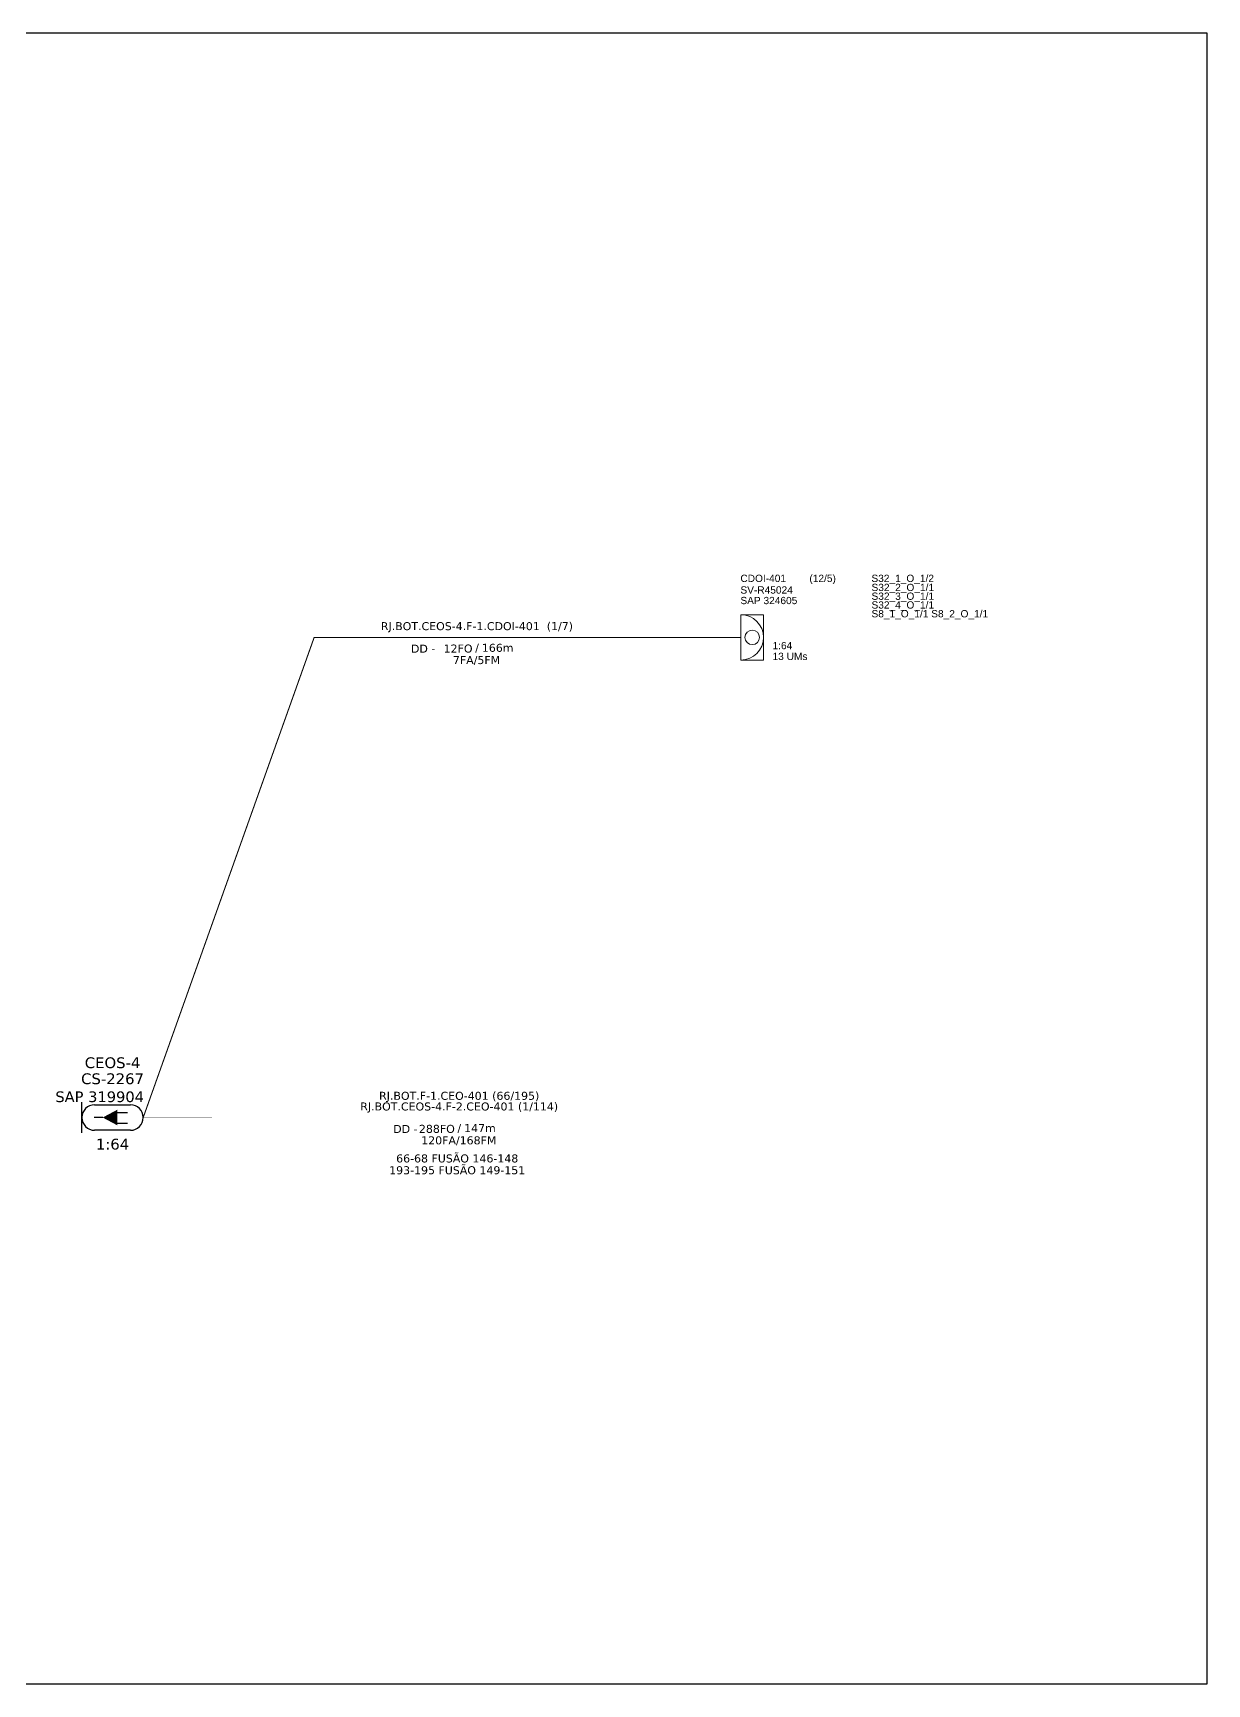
# Model space of a CAD drawing. Header units: inches. Extents: x 199 to 1984, y 227 to 821.
# Drawn here: x 615 to 1038, y 227 to 821 of the extents above; entities that cross this region are included whole.
import ezdxf
from ezdxf.enums import TextEntityAlignment as Align

# ---------------------------------------------------------------- set-up
doc = ezdxf.new("R2010")
doc.units = ezdxf.units.IN
doc.header["$MEASUREMENT"] = 0
for name, color, linetype, lineweight in [("20.0-LEGENDA DOS CDO'S", 1, 'Continuous', 0), ('20.1-CDO_INTERIOR', 1, 'Continuous', 0), ('40.1-ETIQUETAS', 1, 'Continuous', 20)]:
    doc.layers.add(name, color=color, linetype=linetype, lineweight=lineweight)
doc.layers.add('20.4-CEOS', color=1, linetype='Continuous')
doc.layers.add('CD a instalar', color=1, linetype='Continuous')
doc.styles.add('ARIAL', font='arial.ttf')
doc.styles.add('siredit', font='verdana.ttf')

# ---------------------------------------------------------------- blocks, each defined once
blk = doc.blocks.new('ETIQUETA_RS5F')
at = {"layer": '40.1-ETIQUETAS', "color": 0, "style": 'siredit'}
blk.add_text('/', height=1.5, dxfattribs=at).set_placement((1.55, -1.95), align=Align.MIDDLE_RIGHT)
for tag, p in [('ETIQUETA_R_PRIMARIA', (1.18, 4.1)), ('ETIQUETA_R_SECUNDARIA', (1.18, 2.1)), ('F_ATIVAS/F_MORTAS', (1.11, -4.24))]:
    blk.add_attdef(tag, text='', height=1.5, dxfattribs=at).set_placement(p, align=Align.MIDDLE_CENTER)
for tag, p in [('TIPO_CABO', (-6.62, -2.12)), ('CAP_CABO', (0.37, -2.09))]:
    blk.add_attdef(tag, text='', height=1.5, dxfattribs=at).set_placement(p, align=Align.MIDDLE_RIGHT)
blk.add_attdef('METROS', text='', height=1.5, dxfattribs=at).set_placement((2.11, -1.95), align=Align.MIDDLE_LEFT)
for tag, p in [('FUSÃO_1', (0.82, -8.39)), ('FUSÃO_2', (0.82, -10.6)), ('FUSÃO_3', (0.82, -12.93)), ('FUSÃO_4', (0.82, -15.14)), ('FUSÃO_5', (0.82, -17.16))]:
    blk.add_attdef(tag, text='', height=1.5, dxfattribs=at).set_placement(p, align=Align.CENTER)
blk = doc.blocks.new('CDO_INTERIOR_TROCA')
at = {"layer": '20.1-CDO_INTERIOR', "color": 1, "lineweight": 18}
blk.add_lwpolyline([(4.25, -4.25), (4.25, 4.25), (0, 4.25), (0, -4.25)], close=True, dxfattribs=at)
blk.add_circle((2.13, 0), 1.36, dxfattribs=at)
blk.add_arc((0, 0), 4.25, 270, 90, dxfattribs=at)
at = {"layer": "20.0-LEGENDA DOS CDO'S", "color": 1, "style": 'ARIAL'}
for tag, p in [('CDO_N', (-0.08, 10.38)), ('SURVEY', (-0.08, 8.2)), ('SPLITER_1', (24.48, 10.38)), ('SPLITER_2', (24.5, 8.68)), ('SAP_ANTIGO', (-0.08, 6.23)), ('/_SAP_NOVO', (12.37, 6.23)), ('SPLITER_3', (24.5, 7.04)), ('SPLITER_4', (24.5, 5.4)), ('SPLITER_5', (24.5, 3.75)), ('1:XX', (5.94, -2.22)), ('UMS', (5.94, -4.24))]:
    blk.add_attdef(tag, p, '', height=1.36, dxfattribs=at)
blk.add_attdef('FIBRAS_UTILIZADAS', text='', height=1.36, dxfattribs=at).set_placement((15.34, 10.38), align=Align.CENTER)
blk = doc.blocks.new('CEOS_UN_SC')
at = {"layer": '20.4-CEOS', "color": 0}
for p, q in [((-9.11, 2.39), (-2.39, 2.39)), ((-2.39, -2.39), (-9.11, -2.39))]:
    blk.add_line(p, q, dxfattribs=at)
for points in [[(-11.5, -2.89), (-11.5, 2.89)], [(-7.6, 0), (-9.22, 0)], [(-4.96, 0.95), (-2.92, 0.95)], [(-4.96, -1.04), (-2.92, -1.04)]]:
    blk.add_lwpolyline(points, dxfattribs=at)
blk.add_lwpolyline([(-7.6, 0, 0, 2.95, 0), (-4.83, 0, 2.95, 2.95, 0)], format="xyseb", dxfattribs=at)
for centre, start, end in [((-9.11, 0), 90, 270), ((-2.39, 0), 270, 90)]:
    blk.add_arc(centre, 2.39, start, end, dxfattribs=at)
at = {"layer": '20.4-CEOS', "color": 7, "style": 'siredit'}
for tag, height, p in [('NOME?', 2.03, (-5.75, 10.27)), ('LOCAL?', 2.03, (-5.75, 7.27)), ('TIPO?', 2, (-8.17, 3.89))]:
    blk.add_attdef(tag, text='', height=height, dxfattribs=at).set_placement(p, align=Align.MIDDLE_CENTER)
for tag, p in [('RACIO_SPLITAGEM', (-5.75, -3.97)), ('FIBRAS_RESERVA', (-5.75, -7.51))]:
    blk.add_attdef(tag, text='', height=2.03, dxfattribs=at).set_placement(p, align=Align.TOP_CENTER)

msp = doc.modelspace()

# ---------------------------------------------------------------- linework, layer by layer
msp.add_lwpolyline([(199.14, 227.35), (1037.71, 227.35), (1037.71, 821.35), (199.14, 821.35), (199.14, 227.35)])
at = {"color": 0}
msp.add_lwpolyline([(199.14, 227.35), (1037.71, 227.35)], dxfattribs=at)
at = {"layer": 'CD a instalar', "linetype": 'ByBlock', "const_width": 0.384}
msp.add_lwpolyline([(869.89, 603.91), (716.29, 603.91), (654.74, 431.16)], dxfattribs=at)
at = {"layer": 'CD a instalar', "color": 5, "linetype": 'ByBlock', "const_width": 0.0384}
msp.add_lwpolyline([(654.74, 431.16), (862.93, 431.07)], dxfattribs=at)

# ---------------------------------------------------------------- block references
at = {"color": 1}
ref = msp.add_blockref('CDO_INTERIOR_TROCA', (869.89, 603.91), dxfattribs=dict(at, xscale=1.92, yscale=1.92, zscale=1.92))
ref.add_attrib('CDO_N', 'CDOI-401', (869.73, 623.85), dxfattribs={"layer": "20.0-LEGENDA DOS CDO'S", "color": 0, "height": 2.612, "style": 'ARIAL'})
ref.add_attrib('FIBRAS_UTILIZADAS', '(12/5)', dxfattribs={"layer": "20.0-LEGENDA DOS CDO'S", "color": 0, "height": 2.612, "style": 'ARIAL'}).set_placement((899.34, 623.85), align=Align.CENTER)
ref.add_attrib('SURVEY', 'SV-R45024', (869.74, 619.66), dxfattribs={"layer": "20.0-LEGENDA DOS CDO'S", "color": 0, "height": 2.612, "style": 'ARIAL'})
ref.add_attrib('SAP_ANTIGO', 'SAP 324605', (869.73, 615.87), dxfattribs={"layer": "20.0-LEGENDA DOS CDO'S", "height": 2.612, "style": 'ARIAL'})
ref.add_attrib('1:XX', '1:64', (881.3, 599.66), dxfattribs={"layer": "20.0-LEGENDA DOS CDO'S", "color": 0, "height": 2.612, "style": 'ARIAL'})
ref.add_attrib('UMS', '13 UMs', (881.3, 595.77), dxfattribs={"layer": "20.0-LEGENDA DOS CDO'S", "color": 0, "height": 2.612, "style": 'ARIAL'})
ref.add_attrib('SPLITER_1', 'S32_1_O_1/2', (916.9, 623.85), dxfattribs={"layer": "20.0-LEGENDA DOS CDO'S", "color": 0, "height": 2.6117, "style": 'ARIAL'})
ref.add_attrib('SPLITER_2', 'S32_2_O_1/1', (916.93, 620.58), dxfattribs={"layer": "20.0-LEGENDA DOS CDO'S", "color": 0, "height": 2.6117, "style": 'ARIAL'})
ref.add_attrib('SPLITER_3', 'S32_3_O_1/1', (916.93, 617.43), dxfattribs={"layer": "20.0-LEGENDA DOS CDO'S", "color": 0, "height": 2.6117, "style": 'ARIAL'})
ref.add_attrib('SPLITER_4', 'S32_4_O_1/1', (916.93, 614.28), dxfattribs={"layer": "20.0-LEGENDA DOS CDO'S", "color": 0, "height": 2.6117, "style": 'ARIAL'})
ref.add_attrib('SPLITER_5', 'S8_1_O_1/1 S8_2_O_1/1  ', (916.93, 611.12), dxfattribs={"layer": "20.0-LEGENDA DOS CDO'S", "color": 0, "height": 2.6117, "style": 'ARIAL'})
at = {"layer": '20.4-CEOS', "color": 5}
ref = msp.add_blockref('CEOS_UN_SC', (654.74, 431.16), dxfattribs=dict(at, xscale=1.92, yscale=1.92, zscale=1.92))
ref.add_attrib('NOME?', 'CEOS-4', dxfattribs={"color": 7, "height": 3.893, "style": 'siredit'}).set_placement((643.7, 450.87), align=Align.MIDDLE_CENTER)
ref.add_attrib('LOCAL?', 'CS-2267', dxfattribs={"color": 7, "height": 3.893, "style": 'siredit'}).set_placement((643.7, 445.11), align=Align.MIDDLE_CENTER)
ref.add_attrib('TIPO?', 'SAP 319904', dxfattribs={"color": 7, "height": 3.84, "style": 'siredit'}).set_placement((639.06, 438.63), align=Align.MIDDLE_CENTER)
ref.add_attrib('RACIO_SPLITAGEM', '1:64', dxfattribs={"color": 7, "height": 3.893, "style": 'siredit'}).set_placement((643.7, 423.53), align=Align.TOP_CENTER)
at = {"layer": 'CD a instalar', "linetype": 'ByBlock'}
ref = msp.add_blockref('ETIQUETA_RS5F', (772.6, 603.91), dxfattribs=dict(at, xscale=1.92, yscale=1.92, zscale=1.92))
ref.add_attrib('ETIQUETA_R_SECUNDARIA', 'RJ.BOT.CEOS-4.F-1.CDOI-401  (1/7)', dxfattribs={"layer": '40.1-ETIQUETAS', "color": 0, "height": 2.88, "style": 'siredit'}).set_placement((774.87, 607.95), align=Align.MIDDLE_CENTER)
ref.add_attrib('TIPO_CABO', 'DD -', dxfattribs={"layer": '40.1-ETIQUETAS', "color": 0, "height": 2.88, "style": 'siredit'}).set_placement((759.9, 599.85), align=Align.MIDDLE_RIGHT)
ref.add_attrib('CAP_CABO', '12FO', dxfattribs={"layer": '40.1-ETIQUETAS', "color": 0, "height": 2.88, "style": 'siredit'}).set_placement((773.3, 599.89), align=Align.MIDDLE_RIGHT)
ref.add_attrib('METROS', '166m', dxfattribs={"layer": '40.1-ETIQUETAS', "color": 0, "height": 2.88, "style": 'siredit'}).set_placement((776.65, 600.16), align=Align.MIDDLE_LEFT)
ref.add_attrib('F_ATIVAS/F_MORTAS', '7FA/5FM', dxfattribs={"layer": '40.1-ETIQUETAS', "color": 0, "height": 2.88, "style": 'siredit'}).set_placement((774.73, 595.76), align=Align.MIDDLE_CENTER)
at = {"layer": 'CD a instalar', "color": 5}
ref = msp.add_blockref('ETIQUETA_RS5F', (766.21, 431.1), dxfattribs=dict(at, xscale=1.92, yscale=1.92, zscale=1.92))
ref.add_attrib('ETIQUETA_R_PRIMARIA', 'RJ.BOT.F-1.CEO-401 (66/195)', dxfattribs={"layer": '40.1-ETIQUETAS', "color": 0, "height": 2.88, "style": 'siredit'}).set_placement((768.49, 438.98), align=Align.MIDDLE_CENTER)
ref.add_attrib('ETIQUETA_R_SECUNDARIA', 'RJ.BOT.CEOS-4.F-2.CEO-401 (1/114)', dxfattribs={"layer": '40.1-ETIQUETAS', "color": 0, "height": 2.88, "style": 'siredit'}).set_placement((768.49, 435.14), align=Align.MIDDLE_CENTER)
ref.add_attrib('TIPO_CABO', 'DD -', dxfattribs={"layer": '40.1-ETIQUETAS', "color": 0, "height": 2.88, "style": 'siredit'}).set_placement((753.51, 427.04), align=Align.MIDDLE_RIGHT)
ref.add_attrib('CAP_CABO', '288FO', dxfattribs={"layer": '40.1-ETIQUETAS', "color": 0, "height": 2.88, "style": 'siredit'}).set_placement((766.92, 427.08), align=Align.MIDDLE_RIGHT)
ref.add_attrib('METROS', '147m', dxfattribs={"layer": '40.1-ETIQUETAS', "color": 0, "height": 2.88, "style": 'siredit'}).set_placement((770.27, 427.35), align=Align.MIDDLE_LEFT)
ref.add_attrib('F_ATIVAS/F_MORTAS', '120FA/168FM', dxfattribs={"layer": '40.1-ETIQUETAS', "color": 0, "height": 2.88, "style": 'siredit'}).set_placement((768.35, 422.95), align=Align.MIDDLE_CENTER)
ref.add_attrib('FUSÃO_1', '66-68 FUSÃO 146-148', dxfattribs={"layer": '40.1-ETIQUETAS', "color": 0, "height": 2.88, "style": 'siredit'}).set_placement((767.78, 415), align=Align.CENTER)
ref.add_attrib('FUSÃO_2', '193-195 FUSÃO 149-151', dxfattribs={"layer": '40.1-ETIQUETAS', "color": 0, "height": 2.88, "style": 'siredit'}).set_placement((767.78, 410.75), align=Align.CENTER)

doc.saveas('drawing.dxf')
